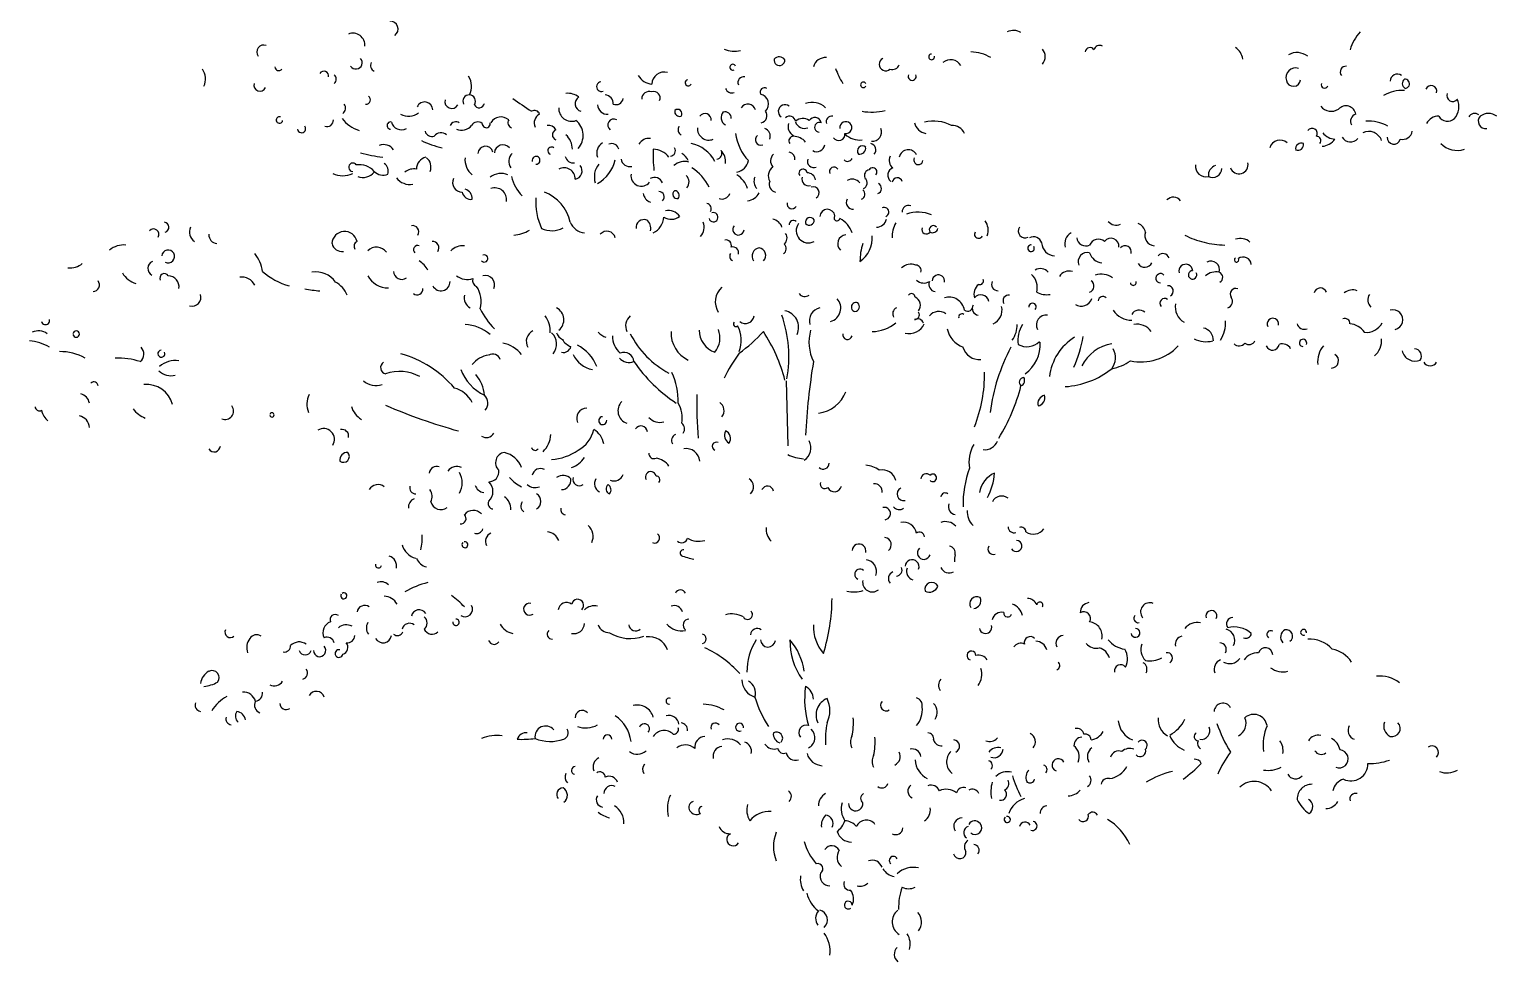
# Model space of a CAD drawing. Header units: millimetres. Extents: x 454 to 24074, y 929 to 15016.
# Drawn here: x 15525 to 17182, y 2221 to 3274 of the extents above; entities that cross this region are included whole.
import ezdxf

# ---------------------------------------------------------------- set-up
doc = ezdxf.new("R2010")
doc.units = ezdxf.units.MM
doc.layers.add('cadblocksdwg.com', color=255, linetype='Continuous')

# ---------------------------------------------------------------- blocks, each defined once
blk = doc.blocks.new('Trees side 021_cad-block.com')
at = {"color": 0}
blk.add_line((-224.7, 3793.5), (-221.6, 3649.5), dxfattribs=at)
for centre, radius, start, end in [((-1101.3, 4571.8), 17.7, 308.159, 90.4215), ((-1183.5, 4536.1), 26.7, 355.672, 111.3883), ((277.9, 4538), 31, 57.894, 116.0795), ((1126.1, 4494.1), 108.6, 138.7021, 162.8002), ((-1380.7, 4521.4), 15.3, 69.196, 218.298), ((-339.8, 4576.2), 53.4, 245.01, 285.048), ((96.8, 4510.4), 6.32, 91.9, 14.359), ((182.2, 4432.6), 88.8, 59.019, 89.0899), ((323.3, 4511.2), 24.9, 318.215, 41.785), ((447, 4520.8), 10.3, 31.547, 176.5264), ((468.1, 4523.4), 12.6, 58.157, 167.0819), ((751.6, 4502.4), 33.5, 5.573, 58.437), ((905.1, 4480.1), 39.8, 53.187, 118.3379), ((-1550.5, 4461.5), 40.8, 336.955, 32.572), ((-1347.3, 4489.3), 9.03, 187.057, 319.545), ((-1176.8, 4497.7), 14.1, 213.973, 42.338), ((-1131.2, 4491), 13.3, 149.553, 247.316), ((-343.1, 4487.6), 6.4, 19.979, 296.419), ((-239.8, 4503.2), 12, 168.432, 3.938), ((-240.4, 4494.9), 15.5, 36.214, 136.156), ((-137.9, 4481.3), 27.6, 86.2208, 165.4538), ((32, 4534.9), 155.8, 198.678, 212.25), ((-5, 4494.1), 14.4, 114.998, 312.382), ((10.2, 4498.6), 16.1, 250.077, 339.474), ((139.1, 4478.4), 25.9, 30.116, 131.7019), ((902.5, 4464.1), 21.8, 74.213, 195.788), ((1013.7, 4476.9), 12.9, 86.959, 216.441), ((-1389.2, 4447.9), 13.5, 162.988, 335.899), ((-1247.7, 4468.5), 10.4, 346.509, 148.2519), ((-1232.3, 4461.3), 12, 307.878, 52.122), ((-962.1, 4445.7), 41.1, 332.105, 32.3), ((-633.6, 4444.4), 10.6, 95.712, 290.278), ((-519.5, 4487.8), 37.6, 209.537, 265.913), ((-495, 4449.4), 27.3, 73.902, 178.1522), ((-441.5, 4453), 6.89, 103.564, 336.045), ((-319, 4453.6), 12.7, 78.745, 202.677), ((-54.3, 4448.7), 6.13, 31.096, 328.904), ((53.8, 4467), 8.78, 154.299, 25.701), ((897.2, 4461.3), 16, 191.184, 354.542), ((966.3, 4449), 7.8, 159.064, 333.008), ((1127.1, 4456.1), 16.1, 54.765, 178.3648), ((1150.5, 4451.6), 12.5, 128.862, 239.935), ((1143.6, 4451.1), 10.3, 273.348, 95.4486), ((1201.8, 4434.5), 12.5, 344.852, 158.2751), ((-1154.1, 4415.4), 9.51, 263.136, 56.899), ((-964.6, 4411.8), 15.4, 166.282, 331.218), ((-925.6, 4412.2), 14.3, 90.754, 206.033), ((-926.8, 4412.2), 14.4, 327.0109, 86.1187), ((-367.2, 5042.1), 776.1, 233.457, 237.153), ((-708.3, 4388.3), 41.5, 53.622, 95.3304), ((-674.1, 4407), 17.6, 122.814, 254.248), ((-626.9, 4407.4), 19.2, 355.6929, 84.7766), ((-601.4, 4420.6), 15.9, 246.615, 352.875), ((-527.7, 4417), 16.7, 71.162, 179.9125), ((-517.8, 4419.4), 14.1, 336.865, 108.1548), ((-344.8, 4446), 15.4, 199.884, 286.985), ((-272.7, 4432.4), 9.92, 57.756, 205.509), ((-286.7, 4406), 22.7, 315.416, 77.105), ((1137, 4358.6), 77.6, 85.8541, 121.2857), ((1249.5, 4424.7), 12.9, 157.167, 323.343), ((1223.5, 4400.5), 39.8, 318.744, 24.402), ((-1213.2, 4397), 13.7, 302.029, 40.477), ((-1060.2, 4413.1), 34.2, 239.054, 310.093), ((-1024.6, 4392.7), 18.1, 1.855, 157.5339), ((-904.2, 4409.7), 11.8, 206.908, 349.351), ((-781.7, 4380.6), 11.5, 16.045, 123.9921), ((-760.7, 4364.6), 21.6, 117.569, 205.563), ((-699.5, 4396.5), 28.6, 176.897, 289.363), ((-620.8, 4405.4), 21.7, 182.72, 275.452), ((-460.1, 4390.3), 11.6, 173.212, 283.52), ((-465, 4384.8), 9.56, 323.097, 133.6351), ((-404.7, 4371.2), 13.9, 353.243, 145.644), ((-350.9, 4376.1), 18.1, 136.345, 242.58), ((-360.3, 4375.3), 13.7, 355.723, 105.7004), ((-309.7, 4388.3), 17.7, 16.443, 146.4951), ((-283.5, 4380.5), 16.1, 282.243, 36.646), ((-227.8, 4389.9), 14.7, 50.183, 237.309), ((-167.9, 4365.3), 44.5, 47.317, 108.4933), ((-35.8, 4525.1), 136.7, 261.109, 282.471), ((980.7, 4419.7), 29.7, 218.573, 303.247), ((1013.3, 4379.9), 22.1, 10.189, 137.2917), ((1039.7, 4368.1), 16.3, 106.708, 209.691), ((1298.1, 4370.8), 14.6, 51.25, 152.9396), ((1328.6, 4356.3), 29.1, 51.309, 128.6914), ((-1345.9, 4370.7), 7.17, 71.018, 350.911), ((-1296.8, 4351.4), 8.86, 185.858, 37.749), ((-1240.8, 4370.4), 14.3, 250.912, 2.829), ((-1141.2, 4427.6), 85.1, 218.822, 250.555), ((-1099.9, 4358.5), 7.99, 78.633, 269.943), ((-1076.2, 4372), 22.8, 194.325, 299.277), ((-955.4, 4352.2), 14.6, 59.527, 154.6767), ((-943.1, 4377.2), 29, 247.236, 319.552), ((-907.1, 4350.5), 16, 52.329, 150.287), ((-888.5, 4362.6), 8.85, 176.072, 14.319), ((-855.9, 4351.4), 26.1, 49.048, 149.1334), ((-829.2, 4364.7), 11.5, 146.009, 253.957), ((-750.3, 4340.7), 18, 27.242, 99.6264), ((-716, 4336.5), 42, 316.954, 51.844), ((-606.5, 4359.8), 13.2, 59.257, 235.272), ((-450.7, 4349.6), 13.5, 147.677, 240.393), ((-396.1, 4351.3), 25, 174.393, 293.552), ((-278.8, 4334.6), 18.7, 340.5869, 69.447), ((-217.5, 4365.7), 13.5, 9.678, 131.0157), ((-196.9, 4356.9), 23.9, 164.814, 239.947), ((-188.2, 4350.9), 23.4, 52.945, 133.0822), ((-185.1, 4371.9), 19.8, 196.194, 293.403), ((-161.7, 4361.3), 14.9, 13.452, 146.5316), ((-151.3, 4354.9), 10.7, 67.277, 266.733), ((-124.3, 4366.9), 12.3, 78.374, 197.654), ((-93, 4354), 13.1, 261.591, 188.409), ((-34.8, 4344.2), 20.6, 265.653, 22.672), ((90, 4372.9), 32.4, 194.497, 259.199), ((100.3, 4282.1), 86.4, 61.966, 103.0426), ((143.5, 4330.8), 27.8, 21.641, 95.4997), ((938.4, 4341), 11.4, 326.861, 145.759), ((1063.2, 4280.6), 87.6, 60.594, 93.9582), ((1217.7, 4349.8), 29.3, 88.2557, 152.6769), ((1237.8, 4390.1), 22.2, 209.919, 314.55), ((1322, 4367.9), 16, 136.203, 279.592), ((-931.4, 4541.9), 238.9, 245.142, 256.807), ((-1007.7, 4351.2), 17.1, 198.628, 284.767), ((-988.6, 4325.2), 17.6, 46.269, 147.1497), ((-730.3, 4337.9), 11.8, 109.655, 250.345), ((-741.5, 4305.7), 43.6, 0.746, 47.709), ((-616.5, 4297.5), 27.4, 122.978, 198.443), ((-610.9, 4302.3), 16.3, 14.037, 112.8341), ((-528.6, 4304.8), 25.4, 82.6627, 150.4674), ((-449.7, 4245.5), 74.8, 26.8669, 78.839), ((-224.2, 4357.7), 114.1, 188.393, 222.299), ((-281.2, 4326.7), 11.8, 125.426, 291.176), ((-209.2, 4325), 9.75, 88.327, 218.542), ((-209.6, 4298.3), 36.4, 40.7009, 88.8968), ((-108.6, 4338.9), 13.8, 212.137, 8.976), ((-62.6, 4373.1), 46.6, 226.151, 276.979), ((-41.2, 4304.6), 14.6, 319.7339, 77.1339), ((867.7, 4302.6), 23.6, 49.284, 163.238), ((914.6, 4307.1), 12.7, 67.324, 191.256), ((907, 4316.4), 12.7, 247.353, 11.227), ((948.1, 4324.9), 9.81, 322.119, 91.0139), ((957.4, 4351.9), 39.5, 274.676, 323.435), ((991.8, 4366), 37.8, 218.329, 265.878), ((1023.4, 4343), 20.9, 208.049, 321.56), ((1063.9, 4316), 29.6, 18.062, 116.0728), ((1119.1, 4331.7), 14.5, 174.352, 346.723), ((1138.1, 4350.2), 22.4, 257.233, 348.578), ((1259.3, 4353.3), 49.8, 223.7, 289.046), ((-1099.7, 4511.3), 223.1, 252.616, 265.475), ((-1114.9, 4290.8), 25.5, 32.868, 113.7332), ((-1014.2, 4261.3), 28.7, 106.3962, 178.7941), ((-1035.2, 4267.3), 24.6, 335.516, 53.97), ((-890.5, 4283.6), 45, 175.41, 229.829), ((-890, 4295.8), 16.9, 13.892, 176.9878), ((-851.4, 4296.7), 19.1, 41.866, 175.0023), ((-815.5, 4279.2), 23.3, 131.199, 217.379), ((-778.2, 4281.6), 8.62, 267.356, 195.328), ((-744, 4302.8), 8.23, 52.769, 249.123), ((-696.1, 4293.8), 17.9, 190.985, 279.624), ((-162.2, 4294.4), 357.1, 178.095, 185.724), ((-520.6, 4259.5), 46.7, 38.811, 88.0585), ((-482.8, 4303.1), 12.8, 277.564, 29.306), ((-474.1, 4266), 35.8, 24.684, 59.291), ((-380, 4296.8), 12.9, 278, 28.87), ((-393, 4279.2), 34, 352.268, 44.6), ((-238.3, 4280), 21.2, 134.625, 219.016), ((-220.9, 4284.8), 15.3, 351.4879, 80.5659), ((-157.2, 4318.9), 18.2, 240.495, 349.908), ((-88.9, 4289.8), 10.6, 223.799, 336.815), ((-56.1, 4302.2), 11.3, 51.405, 218.597), ((-63, 4309.1), 14, 262.165, 7.837), ((23.6, 4281.7), 20.8, 155.122, 232.951), ((45.1, 4284.9), 20.2, 25.56, 168.6902), ((67.4, 4282.3), 10.2, 150.947, 352.186), ((-1205.9, 4301.7), 54.1, 245.81, 294.19), ((-1183.6, 4266.4), 9.24, 32.805, 269.088), ((-1170.2, 4225.1), 46.7, 43.418, 96.9832), ((-1160.8, 4274.9), 31.2, 247.501, 321.741), ((-1116.6, 4275.9), 27.2, 223.664, 292.56), ((-1127, 4257.1), 21.7, 343.148, 53.722), ((-1049.2, 4233.1), 29.5, 77.804, 130.267), ((-856.1, 4213.1), 39.4, 66.502, 127.1843), ((-716.2, 4240.3), 24.6, 358.613, 118.7318), ((-695.3, 4258.2), 18.8, 281.276, 38.273), ((-606.3, 4245.3), 43.1, 140.019, 198.21), ((-682.9, 4302), 82.3, 299.411, 346.296), ((-570.9, 4287.4), 19.7, 189.832, 282.789), ((-449.4, 4243.7), 35.3, 74.461, 132.3271), ((-490.7, 4176.1), 105.7, 25.948, 57.319), ((-339.5, 4286.5), 31.4, 280.285, 349.715), ((-240.4, 4247.3), 24.1, 126.59, 210.79), ((-187.7, 4253.2), 8.9, 4.962, 218.637), ((-179, 4234.4), 19.6, 11.039, 89.3507), ((-163.9, 4279.6), 14.1, 161.328, 293.651), ((-119.3, 4256.8), 9.92, 30.951, 206.266), ((-40.1, 4248.5), 11.9, 95.079, 207.699), ((-33.3, 4255.8), 9.1, 314.427, 149.8194), ((17.8, 4248.6), 17.8, 112.306, 229.75), ((703.5, 4268.5), 23.1, 172.863, 283.869), ((730.8, 4248.7), 21.9, 105.708, 186.91), ((718.5, 4264.4), 20.6, 242.702, 357.435), ((776.9, 4271.3), 19.8, 198.283, 14.236), ((-1057.3, 4265.9), 37.8, 217.461, 279.796), ((-942.3, 4231.9), 20.6, 152.666, 271.885), ((-869.6, 4194.4), 26.3, 351.935, 109.487), ((-754.2, 4261.6), 79.8, 191.208, 226.901), ((-545.3, 4247.5), 23.1, 171.815, 322.32), ((-516.4, 4224.1), 19.5, 23.429, 117.6907), ((-458.9, 4233.4), 19.1, 318.366, 48.366), ((-364.1, 4201.1), 56.8, 18.597, 57.984), ((-272.8, 4235.4), 23.4, 157.161, 224.078), ((-245.7, 4228), 16.9, 155.416, 260.728), ((-175, 4240.4), 15.4, 164.466, 285.535), ((-165.1, 4209.9), 13.2, 301.247, 108.786), ((-78.7, 4218.1), 21.8, 39.141, 121.9338), ((-59.1, 4231.2), 13.2, 293.819, 49.922), ((-26.5, 4219.5), 12.3, 290.99, 60.84), ((20.8, 4231.5), 11.4, 17.838, 170.3348), ((-922.7, 4214.4), 19.2, 189.234, 279.691), ((-941.2, 4196.6), 21.8, 356.924, 74.1499), ((-644.5, 4188.4), 134.5, 175.63, 205.449), ((-792.8, 4125.1), 92.3, 12.296, 68.907), ((-517.5, 4211.8), 24, 188.782, 250.829), ((-506.7, 4200.9), 11.9, 313.3109, 88.7635), ((-466.1, 4206.4), 9.7, 124.087, 284.8), ((-471.9, 4203.8), 10.6, 320.502, 88.3848), ((-367.2, 4214.4), 18.5, 250.016, 340.016), ((-312.5, 4222.7), 30.5, 274.281, 334.736), ((-212, 4185.7), 11.2, 170.412, 327.513), ((-76.8, 4188.4), 15.1, 152.035, 273.435), ((-62.4, 4206.6), 11.8, 289.15, 53.356), ((631.6, 4180.8), 19.4, 36.132, 137.8443), ((-538.4, 4159.7), 43.2, 296.489, 354.936), ((-479.1, 4181.4), 30.3, 237.49, 307.716), ((-486.2, 4139.1), 31.6, 35.518, 100.8791), ((-401.6, 4174.9), 11.1, 325.391, 83.4984), ((-385.9, 4155.7), 10.2, 197.172, 109.6977), ((-172, 4144.5), 10.4, 29.343, 195.896), ((-133.6, 4156.5), 16.7, 8.596, 176.8582), ((-112.5, 4154.3), 6.64, 134.308, 346.199), ((-8.4, 4167.1), 10.3, 290.733, 114.5074), ((45.9, 4167.7), 14.3, 70.867, 182.871), ((66.9, 4094.5), 72.5, 65.893, 110.8334), ((-1624.4, 4117.8), 11.9, 328.731, 137.5319), ((-1601.9, 4133.5), 11.4, 287.718, 80.4549), ((-1519.9, 4123.4), 25.3, 155.996, 237.401), ((-1201.7, 4096.3), 28, 11.831, 177.9671), ((-1051.5, 4123.4), 13.7, 328.934, 100.4565), ((-832.4, 4191.2), 75.1, 273.564, 301.735), ((-743.8, 4179.7), 53.9, 245.774, 298.045), ((-666.8, 4159.7), 38.8, 202.5, 263.761), ((-621.6, 4105.6), 19.1, 13.173, 140.0426), ((-539.2, 4132.6), 17.9, 70.767, 186.554), ((-546.1, 4132.1), 21.7, 343.147, 53.722), ((-436.8, 4134), 30.5, 316.7, 20.68), ((-330.6, 4128.8), 12.6, 139.843, 353.759), ((-259.6, 4124.6), 27, 19.833, 79.696), ((-208.7, 4138.8), 9.74, 51.319, 181.817), ((-175.6, 4126), 27.1, 144.858, 297.837), ((-173.9, 4149.1), 11, 222.695, 2.544), ((-133.7, 4101.9), 57.9, 19.336, 61.393), ((-24.9, 4156), 22.3, 269, 347.312), ((69.4, 4113.3), 60, 150.068, 183.147), ((85.3, 4128.5), 10, 158.691, 324.087), ((100.6, 4128.1), 9.02, 38.317, 217.436), ((98.8, 4133.7), 12.3, 243.573, 345.315), ((200.6, 4117.9), 8.9, 147.335, 339.535), ((184.9, 4126.7), 37.1, 341.242, 35.019), ((303.5, 4125), 15.1, 144.822, 296.38), ((505.3, 4161.8), 23.6, 220.929, 292.588), ((545, 4118.1), 25.1, 10.304, 69.306), ((590.8, 4114.9), 22.4, 159.814, 264.737), ((-1689.5, 4042.1), 52.2, 85.5566, 128.2978), ((-1482.8, 4116.4), 19.1, 175.483, 264.991), ((-1207.5, 4102.4), 22.7, 192.913, 278.07), ((-1168.7, 4091.2), 12.2, 117.183, 212.306), ((-1040.1, 4083.9), 9.34, 67.856, 230.215), ((-1007.4, 4087.8), 14.3, 326.574, 92.9155), ((-939.7, 4053.9), 38.7, 85.7956, 134.6529), ((-358.3, 4093.1), 12.3, 342.415, 101.5596), ((-342.9, 4077.2), 12.7, 343.444, 106.5574), ((-237.1, 4086), 12.4, 299.292, 51.912), ((-240.5, 4109.3), 17.5, 309.208, 35.604), ((-92, 4097.4), 19, 94.034, 229.096), ((-96.8, 4109.1), 62.2, 304.286, 5.159), ((58.3, 4058.8), 120, 161.301, 180.518), ((316.7, 4087), 7.32, 79.236, 33.383), ((322.4, 4093.6), 18.7, 16.468, 118.7723), ((370.1, 4100.3), 29.9, 182.614, 267.385), ((418.6, 4097.3), 27.3, 119.539, 196.859), ((437.7, 4112.2), 20, 186.309, 295.582), ((465.8, 4085.9), 21.2, 49.624, 157.1605), ((493.6, 4091.4), 17.7, 353.59, 142.8077), ((524.9, 4079), 13.7, 343.665, 140.1907), ((729.2, 4246.3), 148.8, 240.867, 258.485), ((744.2, 4255), 160.8, 253.867, 270.428), ((780, 4078.6), 30.2, 46.414, 110.9649), ((-1620, 4042.3), 16.9, 113.929, 240.044), ((-1592.2, 4068.9), 14.2, 244.109, 174.0039), ((-1458.6, 4026), 76, 7.224, 40.276), ((-1131.3, 4062.2), 27.2, 36.263, 134.9399), ((-1069.1, 4010.3), 58.8, 28.938, 56.482), ((-892.7, 4064.5), 8.05, 220.151, 111.7783), ((-339, 4069.3), 10.9, 147.306, 246.094), ((-282, 4069.5), 18.6, 98.913, 213.162), ((-286.9, 4071.3), 16.6, 313.823, 83.0477), ((441, 4057.5), 20, 74.573, 202.58), ((476.8, 4086.3), 31.9, 197.448, 263.607), ((608.8, 4061.4), 13.9, 17.836, 139.5476), ((714.9, 4039.8), 18.7, 342.183, 118.8708), ((771.4, 4061.3), 4.97, 117.035, 34.887), ((786.2, 4049.8), 17.8, 5.17, 126.9048), ((-1810.3, 4089.8), 46.4, 265.845, 307.554), ((-1645.2, 4062.6), 56.8, 212.017, 251.404), ((-1600.6, 4021.1), 9.92, 30.536, 206.686), ((-1592.4, 4001.7), 24.4, 350.4059, 89.2036), ((-1287.5, 4142.7), 143.6, 228.205, 255.008), ((-1265.4, 3981.5), 53.2, 34.782, 99.2404), ((-1105.1, 4051), 51.8, 208.709, 270.534), ((-1075.2, 4036.6), 18.4, 183.232, 303.637), ((-930, 4057.7), 39.8, 232.489, 287.779), ((-890.6, 4006.2), 20.5, 335.169, 104.4417), ((51, 4021.5), 30.3, 69.161, 133.4569), ((61.7, 4038), 11.8, 340.166, 89.8195), ((111.7, 4014.5), 13.6, 348.647, 177.9343), ((289.7, 4000), 40.8, 345.385, 45.898), ((337.6, 4020.2), 21.8, 39.141, 121.9337), ((401.2, 4011.7), 25, 73.524, 148.9771), ((471.8, 3987.9), 41.9, 53.154, 107.9212), ((568.5, 4062.4), 17.3, 212.757, 333.267), ((603.2, 4020.7), 10.4, 42.628, 268.485), ((659, 4036.3), 15.3, 3.51, 194.435), ((674, 4027.9), 9.27, 88.892, 29.179), ((725.7, 3999.8), 34.9, 78.291, 131.196), ((728.6, 4022.6), 12.2, 298.0539, 70.117), ((-1758.7, 4006), 14.7, 271.842, 38.125), ((-1429.4, 3991), 32.3, 26.817, 97.8921), ((-1243.7, 4202), 209.6, 257.276, 266.465), ((-1245.1, 3965.6), 51.8, 20.037, 63.229), ((-1041.6, 3996.9), 12.9, 233.484, 3.116), ((-988.6, 4012.9), 20.1, 206.625, 1.447), ((-905.2, 4015), 13.5, 159.444, 249.444), ((-957.8, 3969.5), 58.1, 343.832, 34.492), ((-338.5, 3968.4), 43.2, 131.551, 212.189), ((79.6, 4033.3), 23.3, 225.785, 301.535), ((106.4, 4007.1), 15.9, 156.615, 262.875), ((219.1, 3984.9), 28.7, 129.088, 195.86), ((203.6, 4014.5), 7.84, 250.922, 27.877), ((243.8, 4007.1), 14.2, 153.613, 269.602), ((441.9, 4003.1), 14.1, 288.311, 57.438), ((542.9, 4011.5), 6.54, 190.481, 17.593), ((619.6, 3992.2), 11.8, 298.189, 93.7022), ((770, 3985.7), 12.5, 71.895, 214.364), ((956.9, 3985.2), 14, 18.621, 168.1111), ((1028, 3966), 28.8, 69.328, 129.5966), ((-1539.2, 3978.4), 19.5, 254.025, 19.67), ((-910.3, 3978.1), 27.1, 168.806, 239.119), ((-183.6, 3996.1), 15.8, 216.912, 306.827), ((-135, 3954.5), 30.8, 285.751, 42.831), ((-70.6, 3956.8), 10.1, 65.499, 257.631), ((-73.9, 3957.9), 11, 275.908, 47.222), ((52.3, 3978.8), 7.87, 359.111, 144.0177), ((52.1, 3960.4), 19.9, 323.435, 66.052), ((135.7, 3944.7), 34.1, 9.242, 108.2312), ((176.5, 3959.8), 12, 233.455, 7.058), ((201.9, 3954.1), 15.3, 152.412, 260.719), ((205.6, 3966.2), 17.8, 9.52, 142.408), ((267.5, 3970.7), 12.8, 83.205, 209.415), ((320, 3957.3), 8.21, 317.602, 185.527), ((351.4, 4032.7), 48.4, 242.685, 279.37), ((427.9, 3983.5), 24.5, 237.443, 340.915), ((475.3, 3970.3), 10, 42.592, 177.3736), ((612.6, 3965.2), 10.7, 54.353, 221.672), ((675.4, 3957.5), 39.8, 170.096, 239.455), ((746.2, 3969.9), 16, 290.225, 32.906), ((1086, 3972.9), 24.1, 149.849, 222.832), ((-1863.5, 3927.2), 9.02, 195.254, 15.254), ((-750.1, 4028.4), 169.5, 206.296, 224.779), ((-800.2, 3904.6), 53.4, 354.528, 37.992), ((-746.1, 3928.8), 29.3, 308.286, 62.769), ((-549.5, 3914.6), 30.6, 131.469, 202.923), ((-315.3, 3940), 19.6, 231.165, 352.438), ((-509.1, 3846.6), 290, 350.399, 18.595), ((-234.4, 3912.1), 37, 334.716, 79.795), ((-145.3, 3926.9), 28.4, 100.147, 197.195), ((25.4, 3941.7), 14.7, 115.769, 210.025), ((59.3, 3939.9), 10.4, 266.162, 31.912), ((64.8, 3915), 15.8, 24.722, 113.2035), ((112.7, 3919.5), 27.5, 55.611, 139.251), ((163.9, 3934.4), 7.38, 58.271, 192.805), ((220, 3950.1), 32.6, 292.834, 14.036), ((350.6, 3917.1), 22.1, 83.995, 206.021), ((538.1, 3974.3), 46.3, 211.416, 271.982), ((555.8, 3931.6), 18.5, 48.209, 150.7155), ((851.7, 3919.4), 12.7, 348.496, 206.692), ((1010.6, 3920.1), 11.7, 359.702, 110.3122), ((1117, 3928.9), 22.1, 283.377, 105.6913), ((-1878.7, 3872.8), 31.6, 52.699, 116.4193), ((-1795.5, 3897.1), 7.14, 186.365, 173.6349), ((-941.9, 3821.7), 97, 50.2849, 86.1118), ((-774.5, 3881.2), 25.4, 114.456, 211.688), ((-765.2, 3875), 32.6, 319.027, 48.864), ((-707, 3909.7), 27.7, 201.508, 241.758), ((-606.1, 3936.6), 49.8, 225.569, 249.488), ((-391.2, 3987.7), 199.9, 206.707, 242.242), ((-413.1, 3899.4), 66.5, 177.22, 244.708), ((-364.1, 3907), 53.7, 181.297, 249.428), ((-421.7, 3888.8), 50.3, 320.464, 21.774), ((-336.2, 3919.4), 5.6, 136.146, 313.854), ((-392, 3883.4), 67.6, 338.23, 28.131), ((-492.2, 4094.2), 289.3, 304.298, 318.548), ((-567, 3709.7), 349.7, 14.124, 33.488), ((-74.4, 3879.5), 100.1, 164.745, 205.644), ((-89.4, 3895.6), 10.6, 167.328, 346.684), ((-35.8, 3986.8), 84.1, 270.695, 309.271), ((47.5, 3934.3), 36.1, 254.682, 336.738), ((186.4, 3920.2), 56.1, 191.549, 248.924), ((224.1, 3919.2), 62.3, 325.312, 359.389), ((357.1, 3882.5), 69.6, 148.902, 186.909), ((550.8, 3880.2), 38.8, 35.348, 99.4119), ((692.4, 3883.4), 27.7, 357.274, 78.477), ((678.6, 3921.4), 68.6, 326.708, 4.223), ((921.1, 3924), 16.3, 194.036, 292.833), ((1018.1, 3877.1), 43.2, 33.748, 84.3241), ((1058.4, 3941), 40.1, 263.71, 331.238), ((-1906.8, 3782.2), 100.2, 58.7469, 85.6149), ((-1667.1, 3852.7), 21.3, 308.932, 45.342), ((-867.4, 3805.4), 73.7, 39.265, 77.52), ((-718.1, 3874), 17.6, 258.335, 344.881), ((-689.2, 3903), 35.6, 209.901, 250.489), ((-725.9, 3794.5), 87.3, 20.539, 63.435), ((-562.6, 3891.6), 46.7, 178.059, 231.189), ((202.1, 3878.2), 37.4, 196.036, 275.532), ((633.3, 3673.5), 410, 151.7029, 172.9451), ((307.5, 3909.8), 40.6, 241.407, 313.782), ((257.9, 3874), 79.3, 305.381, 3.591), ((474.3, 3789.9), 117.4, 121.4543, 173.6032), ((127.3, 3946.6), 309.7, 336.588, 349.769), ((510.8, 3785.2), 91.8, 99.698, 153.1637), ((461.2, 3845.1), 42.2, 324.166, 27.663), ((559.2, 3951.1), 115.6, 258.673, 316.133), ((704, 3936.9), 56.7, 241.977, 284.859), ((777.2, 3886.4), 15.5, 223.513, 324.115), ((798.9, 3888.5), 14.5, 230.612, 333.578), ((851, 3876.3), 14.8, 201.07, 351.612), ((872.8, 3854.7), 20.8, 28.842, 110.0448), ((918.5, 3877.5), 8.07, 335.855, 266.074), ((1004, 3836.1), 53.3, 139.059, 186.735), ((1047.2, 3883.2), 45, 310.171, 4.59), ((1164.3, 3848.6), 16.1, 324.765, 88.3648), ((-1830.9, 3744.2), 114.1, 61.054, 90.8743), ((-1703.8, 3684), 160.1, 71.809, 91.9303), ((-1607.1, 3853.8), 7.72, 95.738, 22.332), ((-1577, 3788.5), 50, 80.0621, 132.9468), ((-1108.4, 3822.9), 13.8, 121.932, 259.307), ((-1141.2, 3623.7), 238.6, 40.201, 74.561), ((-874.3, 3792.4), 58.7, 98.6069, 140.3456), ((-874.2, 3835.5), 17.4, 18.339, 120.5484), ((-642.6, 3877), 59.2, 204.934, 259.316), ((-572.3, 3861.7), 27.5, 219.603, 292.324), ((-584.1, 3834.2), 22.4, 5.097, 110.3511), ((-273.4, 4036.2), 351, 214.74, 236.24), ((66.7, 3580), 482.1, 145.1949, 152.8779), ((1192.4, 3608.8), 1375.9, 170.4888, 177.3194), ((472, 3933), 115, 281.734, 304.13), ((980.8, 3838.1), 16.2, 271.437, 59.076), ((1166.4, 3866.4), 29.2, 192.762, 292.289), ((1199.6, 3843.4), 16.7, 211.635, 328.365), ((-1585.7, 3844.4), 39.4, 226.862, 283.897), ((-1080.3, 3718.3), 96, 61.851, 108.6216), ((-845.9, 3857), 106, 201.14, 243.881), ((-969.5, 3756.9), 77.1, 3.677, 41.282), ((-615.6, 3748.1), 151.9, 358.594, 25.048), ((-89.7, 3806.2), 303.4, 337.936, 1.189), ((301.8, 3790.4), 11, 95.908, 227.222), ((289.3, 3794.6), 13.3, 292.684, 30.446), ((380.7, 3965), 184.5, 273.663, 308.412), ((-1756.5, 3782), 9.35, 2.479, 133.9177), ((-1640.7, 3725.6), 60.2, 15.072, 94.9444), ((-1132.4, 3826.5), 43.1, 230.018, 288.209), ((-976.2, 3715.7), 64.3, 28.142, 74.5389), ((-162.2, 3795.1), 73.4, 276.839, 339.741), ((-105.6, 3884.1), 412.7, 328.245, 345.737), ((-1876.9, 3736.9), 9.57, 182.619, 299.268), ((-1792.5, 3739.2), 26.8, 11.2789, 74.138), ((-1466.4, 3727), 18.8, 248.202, 36.049), ((-1234, 3741.7), 51.1, 154.927, 200.491), ((-1137.1, 3752.4), 52.2, 197.671, 238.078), ((-622.2, 4867.3), 1229, 246.566, 254.554), ((-907.7, 3744.4), 23, 316.486, 48.966), ((-665.5, 3710.4), 23, 91.767, 202.186), ((-568.3, 3727.3), 28.8, 135.253, 251.016), ((-517.5, 3711.9), 62.8, 349.135, 31.115), ((327.6, 3739.7), 750.5, 178.188, 185.567), ((-384.1, 3728), 21.8, 321.237, 55.825), ((350.8, 3743.1), 19.1, 102.732, 195.341), ((328.4, 3756.6), 19, 282.247, 15.826), ((-1832.5, 3736.2), 40.4, 190.919, 231.009), ((-1793.9, 3688.7), 27.8, 3.95, 78.42), ((-1620, 3768.8), 61.9, 216.719, 248.468), ((-1362.6, 3718.3), 4.81, 189.462, 170.5377), ((-630.8, 3705.5), 8.86, 94.4, 5.991), ((-504.8, 3733), 31.2, 220.479, 287.629), ((-1248.2, 3664.2), 24, 326.85, 123.1502), ((-1207.6, 3671.5), 14.7, 348.031, 101.9701), ((-888.2, 3686.4), 18.3, 234.089, 332.392), ((-807.3, 3680.1), 62.1, 315.722, 355.03), ((-719, 3701.7), 70.4, 298.652, 346.979), ((-674.9, 3645.1), 47.5, 11.018, 58.967), ((-546.4, 3679.1), 14.8, 7.797, 145.7219), ((-463.9, 3661.6), 14.5, 114.962, 210.833), ((-465.2, 3687.4), 15.7, 322.807, 53.451), ((-341, 3673.4), 20.5, 153.179, 239.599), ((-365.3, 3666.3), 17.5, 322.931, 69.848), ((-1490.2, 3650.2), 13.7, 211.26, 356.813), ((-780.3, 3647.7), 7.94, 190.671, 324.274), ((-753.9, 3741.8), 122.8, 274.72, 303.997), ((-445.7, 3614), 29.6, 4.317, 100.2946), ((-379, 3648.6), 9.56, 65.948, 245.163), ((-202.7, 3645.2), 32.5, 302.721, 28.209), ((254.8, 3613.8), 75.6, 149.139, 190.251), ((214, 3671.6), 30.3, 263.384, 338.544), ((-1195.8, 3618.6), 16.6, 86.737, 188.242), ((-1204.2, 3626.3), 12.9, 231.433, 43.545), ((-997.7, 3587.7), 16.8, 71.08, 174.3892), ((-953.4, 3579.6), 24.6, 65.503, 143.9841), ((-844.7, 3612.3), 23.2, 98.82, 225.69), ((-860.6, 3582.7), 53.9, 20.9169, 76.711), ((-715.5, 3651.9), 52.4, 287.74, 328.011), ((-517.5, 3632.7), 11.2, 175.165, 294.849), ((-518.9, 3580.5), 42.5, 35.458, 81.6828), ((-176.2, 3728.2), 107.7, 245.104, 264.385), ((-142.8, 3611.4), 13.1, 226.033, 0.365), ((-51.5, 3553.7), 53.1, 52.196, 87.354), ((-986.5, 3567.9), 44.9, 329.248, 30.752), ((-882.6, 3592.3), 22, 268.82, 8.807), ((-763.1, 3648.8), 101.3, 222.967, 242.223), ((-768.6, 3581.3), 18.3, 60.67, 169.7319), ((-718.6, 3561.2), 23.3, 41.347, 127.2326), ((-722.5, 3574.5), 21.6, 272.35, 5.822), ((-682.1, 3576.3), 14.7, 166.264, 302.662), ((-629.9, 3565.7), 19.2, 145.303, 245.745), ((-606.1, 3594.1), 22, 248.962, 338.962), ((-524.5, 3580.8), 11.9, 10.596, 208.712), ((-512.6, 3574.5), 8.46, 316.915, 91.0136), ((-318.4, 3558.8), 21.2, 313.465, 57.417), ((-11.9, 3566.3), 30.2, 13.75, 103.5919), ((84.9, 3575.8), 12.2, 46.016, 176.0575), ((99.6, 3579), 8.33, 221.693, 138.3071), ((408.7, 3518.4), 242.5, 160.247, 180.829), ((259.2, 3536.9), 57.4, 113.9996, 170.2508), ((105.1, 3598.5), 131.1, 331.257, 355.964), ((-1128, 3541.7), 22.4, 51.614, 149.9548), ((-1043.8, 3557.2), 13.8, 164.753, 267.303), ((-1033, 3538.2), 24.9, 330.659, 36.075), ((-890.6, 3570.1), 23.8, 198.93, 261.458), ((-902.3, 3548.9), 28.8, 312.026, 47.974), ((-780.5, 3582.4), 25.1, 227.087, 292.897), ((-786.7, 3526.8), 19.2, 300.136, 59.864), ((-611.9, 3554.5), 11.7, 126.162, 251.329), ((-626.1, 3552.3), 13.7, 319.522, 57.97), ((-266.3, 3547.5), 13.3, 9.684, 156.0668), ((-139.5, 3565), 9.92, 158.216, 311.798), ((-118.4, 3563.9), 15.8, 203.411, 348.606), ((-29.3, 3548.9), 16.8, 352.124, 97.8761), ((34.7, 3543.1), 14.4, 115.683, 283.197), ((126.8, 3535.8), 9.76, 50.999, 172.6036), ((251.7, 3515.9), 22.9, 51.681, 153.9272), ((-1042.1, 3514.8), 18.4, 107.455, 189.33), ((-988.8, 3531.9), 23.2, 194.678, 306.964), ((-917.2, 3481.9), 25.1, 43.202, 141.5714), ((-872.5, 3522), 11.9, 152.301, 264.921), ((-866.2, 3510.3), 32.2, 356.956, 56.174), ((-796, 3516.5), 15.8, 143.091, 233.17), ((-712.3, 3508.8), 11.4, 164.741, 262.637), ((-7.9, 3500), 13.7, 276.601, 103.4154), ((25.3, 3524.4), 15.8, 216.831, 306.91), ((152.8, 3516.1), 19, 164.174, 257.753), ((215, 3503), 39.5, 174.094, 227.615), ((-944.9, 3488.8), 11.9, 263.193, 47.255), ((-682.1, 3450), 30.4, 332.166, 51.371), ((34.6, 3451.7), 29.1, 9.333, 102.0945), ((127.9, 3451.8), 30.3, 42.287, 110.9289), ((-1123.6, 3445.3), 93.7, 344.298, 4.821), ((-910, 3470.6), 15, 251.565, 341.565), ((-870.8, 3438.6), 19.3, 113.034, 208.086), ((-756.2, 3429.2), 30.4, 21.8009, 84.4588), ((-516.1, 3445.9), 11.1, 245.649, 53.837), ((-456.1, 3448.9), 13.5, 227.266, 344.625), ((-418.6, 3487.4), 48.7, 239.752, 285.998), ((-235.1, 3464.5), 34.3, 172.373, 228.076), ((-8.4, 3431), 16, 308.3579, 82.6903), ((70, 3448.1), 10.7, 2.11, 129.0004), ((279.5, 3471), 13.6, 181.848, 286.098), ((295.1, 3459.4), 10.3, 0.507, 112.113), ((321.9, 3483.8), 29.3, 235.943, 322.238), ((-1032.9, 3442.6), 43.2, 195.512, 254.487), ((-935.7, 3431), 6.54, 132.277, 100.8597), ((-451.9, 3412.5), 7.52, 83.089, 223.781), ((-63.9, 3417.3), 15.3, 346.034, 176.0199), ((79.6, 3412.8), 14.3, 134.105, 343.968), ((133.4, 3412.3), 15.8, 347.358, 80.0223), ((203.4, 3395.4), 56.2, 166.16, 182.42), ((233.2, 3421.6), 11.9, 148.037, 290.543), ((284.1, 3428.3), 12.3, 213.1779, 86.3084), ((-1126.9, 3386.2), 6.55, 161.199, 350.726), ((-1109.8, 3383.7), 23, 347.825, 73.106), ((-1012.6, 3413.9), 33, 203.134, 255.663), ((-404.9, 3541), 143.7, 248.57, 260.382), ((-61.7, 3365.6), 11.6, 46.848, 245.772), ((-50.7, 3372.4), 25.6, 338.4689, 82.69), ((17.8, 3374.9), 13.5, 275.283, 24.207), ((53.5, 3382.4), 15.5, 340.429, 175.7931), ((60.2, 3371.7), 18.9, 157.953, 255.177), ((135.8, 3389.1), 20.6, 204.857, 298.273), ((-1120.9, 3325.8), 23.2, 45.69, 113.0702), ((-979.4, 3180.5), 171, 102.9131, 121.3056), ((-34.3, 3347.9), 21.5, 169.149, 309.692), ((17.4, 3355.9), 16.3, 112.834, 219.094), ((97.1, 3332.3), 15.4, 27.063, 195.438), ((-1203.6, 3317.9), 6.76, 144.528, 125.4718), ((-1116.1, 3281.8), 35.3, 30.39, 86.7524), ((-1065.5, 3177.4), 173.2, 42.05, 54.684), ((-458.9, 3319.7), 11.7, 18.822, 161.1784), ((-541.6, 3315.1), 418.1, 342.661, 359.623), ((-75.5, 3396.7), 70.1, 257.422, 287.559), ((91.5, 3346.7), 20.6, 243.505, 338.997), ((196.7, 3300.2), 15.6, 61.535, 212.708), ((189.1, 3306.8), 16.6, 272.727, 25.346), ((308, 3289.5), 22.9, 22.114, 88.4937), ((-1157.4, 3279.6), 17.1, 53.939, 170.8215), ((-1036.9, 3269.7), 17.4, 32.911, 169.7089), ((-935.5, 3288.2), 16.7, 236.203, 29.846), ((-792.6, 3288.4), 13.2, 77.484, 305.137), ((-710.4, 3283.6), 19.5, 55.945, 169.7222), ((-686.3, 3297), 13.4, 311.952, 168.5577), ((-649.6, 3265.2), 30.6, 76.608, 134.4396), ((-472.4, 3277.5), 18.8, 14.621, 112.249), ((-310.4, 3276.7), 10.8, 210.702, 41.353), ((250.9, 3261.3), 20.2, 74.316, 169.6955), ((265.2, 3280.1), 8.9, 175.81, 343.579), ((264.3, 3267.6), 33.9, 11.4409, 70.9309), ((336.1, 3297.3), 6.96, 325.709, 173.1816), ((447.3, 3281.4), 21.6, 96.888, 181.909), ((433.3, 3267.7), 15, 329.656, 120.3426), ((579.5, 3282.3), 20.5, 68.061, 218.199), ((715.7, 3273.4), 12, 333.355, 198.474), ((-1225.2, 3236.7), 24.7, 108.128, 207.374), ((-1222.5, 3265.2), 11.6, 52.479, 206.101), ((-1198.1, 3227), 26.8, 61.679, 130.3396), ((-1131.1, 3247.1), 22.6, 149.433, 217.721), ((-1058.1, 3240.4), 16.9, 52.112, 166.7677), ((-1036.7, 3257.8), 17.5, 309.708, 50.292), ((-955.3, 3259.5), 6.98, 174.888, 95.1122), ((-823, 3273.6), 39.3, 207.598, 260.728), ((-694.8, 3258.1), 23.8, 258.595, 357.156), ((-616.4, 3262.4), 26, 199.219, 271.764), ((-558, 3255.1), 15, 185.004, 313.884), ((-455.8, 3284.7), 44.3, 221.444, 280.37), ((-439.4, 3253.1), 13.4, 92.537, 230.594), ((-345.1, 3226.5), 51.5, 60.39, 105.9245), ((-289.2, 3231.3), 14.6, 51.593, 178.439), ((-74.9, 3249.7), 89.8, 177.352, 221.229), ((216.2, 3248.4), 13.8, 190.267, 16.214), ((443.6, 3229.7), 30.5, 345.6759, 84.9465), ((553.8, 3268.3), 9.87, 141.681, 280.247), ((685.1, 3222.2), 36.9, 79.852, 140.1145), ((762.7, 3255.9), 13.8, 89.393, 217.477), ((765.2, 3188.9), 60.1, 49.808, 102.938), ((-1454.4, 3237.7), 12.2, 155.659, 310.602), ((-1383.5, 3203.3), 34.8, 144.083, 198.855), ((-1396.7, 3213.9), 17.9, 54.578, 146.6615), ((-1302.1, 3188.5), 27.4, 55.495, 134.8931), ((-1240.7, 3210.3), 16.3, 14.036, 112.8332), ((-1210.1, 3204.1), 15.8, 285.369, 39.922), ((-1195.5, 3230.5), 16.4, 261.021, 358.59), ((-1116.8, 3232.7), 18.7, 208.889, 351.721), ((-1084.9, 3242.7), 12.8, 227.677, 338.312), ((-1008.2, 3252), 19, 203.95, 312.273), ((-871.2, 3223.1), 12.6, 199.044, 324.695), ((-742.7, 3233.1), 10.9, 132.59, 272.651), ((-569.4, 3312), 88.6, 238.535, 289.572), ((-528.8, 3183.4), 44, 20.007, 98.0653), ((-412.3, 3222.9), 10.6, 282.995, 77.005), ((-185, 3151.3), 126.8, 146.889, 180.884), ((-265, 3221.3), 16.7, 182.638, 351.909), ((-66, 3219.5), 150.8, 179.596, 214.756), ((-316.7, 3133.2), 132.7, 7.694, 41.194), ((315, 3214.6), 13.2, 44.009, 195.48), ((327.3, 3192.6), 24.8, 13.465, 89.2152), ((389.1, 3212.6), 17.5, 94.563, 206.721), ((532.7, 3258.2), 58.9, 219.73, 261.318), ((547.8, 3236.1), 9.79, 187.579, 91.2198), ((654.1, 3210.5), 18.4, 101.546, 192.982), ((733.7, 3199.2), 15, 331.75, 87.7392), ((742.3, 3219.9), 25.1, 331.374, 75.624), ((792.1, 3235.9), 11.9, 242.3, 354.92), ((846.9, 3232.3), 8.56, 57.752, 234.866), ((887.2, 3226.6), 18.4, 118.65, 222.425), ((881.3, 3228.9), 14.1, 305.163, 102.0957), ((919.5, 3237.2), 6.38, 352.871, 299.741), ((932.2, 3153.5), 68.7, 42.574, 92.6664), ((-1335.2, 3207.2), 13.7, 261.131, 2.843), ((-1289, 3201.3), 14.2, 198.435, 341.565), ((-1257.1, 3196.9), 13.7, 180.334, 43.27), ((-1214.4, 3190.2), 8.53, 75.68, 351.702), ((-511.7, 2976.9), 250.1, 42.604, 64.787), ((184.8, 3185.7), 9.87, 0.181, 253.557), ((201, 3164.1), 22.5, 32.575, 106.3143), ((293.9, 3194.9), 18.2, 62.537, 147.3257), ((460.5, 3230.5), 28.4, 218.784, 286.164), ((454.9, 3167.4), 38.2, 20.819, 69.181), ((492.2, 3178.9), 38.1, 330.947, 33.635), ((595.2, 3199.3), 35.4, 160.505, 224.024), ((579.2, 3227.9), 54.1, 259.883, 299.849), ((618, 3180.4), 11.9, 297.784, 101.5236), ((819.3, 3153.5), 38.6, 89.3033, 143.8262), ((835.2, 3186.9), 16.2, 1.478, 161.4619), ((970.9, 3135.9), 65.2, 33.111, 79.508), ((-1484.8, 3118.8), 36.4, 117.8825, 171.683), ((-1494.9, 3137), 15.5, 320.723, 116.5967), ((-1298, 3147.3), 14.2, 284.18, 36.511), ((165.9, 3144.4), 41.9, 323.154, 17.921), ((370.1, 3163.7), 10.2, 289.456, 49.933), ((514.8, 3152.2), 13.4, 37.755, 192.277), ((556.6, 3155.5), 16.7, 332.277, 59.613), ((743.8, 3155.7), 22, 111.038, 201.038), ((756, 3195.8), 27.9, 240.456, 324.073), ((874.4, 3196.8), 47, 233.86, 282.603), ((-1519, 3189.4), 72, 274.873, 300.178), ((-1357.9, 3142), 23.1, 245.83, 325.218), ((-283.2, 3132), 39.6, 180.068, 253.671), ((-320.9, 3103.4), 28.2, 340.388, 64.11), ((21.8, 3088.8), 205.9, 171.922, 196.398), ((-199.9, 3087.2), 35.3, 3.249, 59.611), ((134.8, 3119.7), 22.5, 142.066, 210.782), ((1089.4, 3073.1), 67.4, 51.303, 97.2802), ((-1414.2, 3011.7), 96.6, 119.8677, 147.3381), ((-1425.7, 3077.5), 27.6, 14.662, 93.6636), ((-1382.8, 3076.1), 18.2, 152.66, 248.451), ((-1401.8, 3103), 18.7, 278.473, 6.39), ((-1264.4, 3088.4), 18.2, 17.864, 151.2556), ((-484, 3084.7), 6.72, 64.439, 281.308), ((-47.2, 3169.1), 258.3, 196.907, 212.82), ((-118.8, 3053.9), 40.1, 113.093, 205.058), ((-188.6, 3063.9), 60.4, 333.561, 26.439), ((-4, 3075.6), 12.4, 134.569, 305.042), ((57.8, 3074.8), 18.4, 350.67, 72.545), ((-1518, 3076.7), 14.7, 161.86, 258.653), ((-1426.1, 3052.1), 17.4, 144.114, 231.075), ((-1443.4, 3040), 22.5, 8.3439, 81.656), ((-1331, 3080.5), 14.3, 183.181, 303.691), ((-676.1, 3048.8), 15.5, 42.215, 182.546), ((-650, 2984.9), 82.6, 7.592, 55.268), ((-553.9, 3040.2), 36.1, 15.252, 105.2581), ((-484.8, 3030.6), 22.9, 8.048, 104.5722), ((-411.4, 2977.3), 100.9, 60.934, 88.2217), ((23.1, 3065.6), 53.2, 319.052, 6.743), ((82.5, 3060.5), 26.9, 324.72, 45.669), ((741, 3061), 19.4, 28.489, 176.0398), ((809.5, 3026.1), 29.6, 8.914, 132.0123), ((-1450.6, 3045.9), 13.8, 164.291, 260.651), ((-757.2, 3006.5), 23.4, 38.976, 190.575), ((-723, 3015.2), 15.8, 292.372, 28.32), ((-668.2, 3080.2), 54.5, 250.01, 298.161), ((-538.6, 3023.8), 11.2, 318.691, 160.7958), ((-494.9, 2990.7), 29.1, 46.165, 146.0646), ((-474.4, 3022.8), 11.2, 268.154, 16.099), ((-459.3, 3020.9), 16.2, 355.339, 83.2403), ((-381.7, 3026.5), 9.98, 35.131, 202.091), ((-328.2, 3027.3), 8.64, 350.387, 295.877), ((-181.3, 3015.9), 15.8, 69.163, 221.821), ((-186.6, 3004.3), 25.2, 295.62, 46.888), ((48.3, 3000.6), 186.4, 168.729, 183.888), ((-211.8, 3038), 135.7, 346.855, 4.348), ((418, 3008.8), 15.9, 10.278, 102.3419), ((560.6, 3046.4), 51.2, 185.242, 247.816), ((638.2, 3043.7), 40.2, 173.785, 241.165), ((587.8, 3077.4), 76.3, 297.936, 334.728), ((693.3, 3019.4), 19.1, 260.132, 25.057), ((1000.5, 3126), 287.1, 198.398, 212.417), ((762.2, 3035.6), 30.2, 296.085, 24.318), ((937.4, 2987.9), 107.5, 156.569, 187.617), ((1038.9, 3020.2), 20.9, 150.031, 250.42), ((1122.5, 3029.9), 25.7, 160.319, 243.285), ((1115.3, 3024.5), 18.1, 256.117, 43.747), ((-864, 2918.9), 90.3, 82.986, 112.7207), ((-800.6, 2995.2), 19.9, 81.2613, 164.2082), ((-809.5, 3239.5), 239.1, 267.541, 277.039), ((-746.4, 3089.3), 93.5, 248.775, 288.361), ((-620.4, 3000.6), 9.5, 0, 180), ((-448, 2957), 31, 47.986, 127.4315), ((-403.2, 2982.7), 24.2, 94.545, 186.51), ((-353.3, 2966.5), 34.7, 38.067, 110.6491), ((-323.3, 2973.8), 21.6, 347.102, 71.613), ((-250.8, 3006.1), 27.1, 217.875, 285.255), ((-233.1, 3012.1), 20.3, 172.242, 253.227), ((-246.4, 3002.9), 13.7, 320.711, 119.7625), ((-55.7, 2994.4), 27.1, 152.125, 207.875), ((-163.8, 2995), 135.7, 346.855, 4.348), ((87.7, 3001.1), 13.7, 351.17, 86.1489), ((117.8, 3003.2), 17.1, 194.334, 278.286), ((144.5, 2984.9), 14.1, 294.629, 85.3874), ((225.6, 3016.1), 20.7, 244.906, 323.167), ((306.2, 2995), 20.2, 318.356, 64.264), ((430.4, 2986.5), 18.9, 94.61, 180.368), ((392.2, 2961.9), 31.2, 337.502, 51.741), ((436.4, 2998.9), 13.1, 0.548, 102.1334), ((444.2, 3035), 36.4, 278.317, 332.118), ((562.6, 2987.1), 11.2, 309.521, 140.4786), ((677.5, 3030.7), 58.3, 202.433, 247.567), ((686.6, 3006.7), 9.29, 118.962, 271.548), ((697.9, 2991.1), 12.8, 150.254, 240.254), ((838.2, 2976), 36.1, 348.703, 36.355), ((951.1, 2985.7), 23.7, 74.505, 150.2554), ((963.4, 2969), 37.7, 12.018, 61.721), ((-630.5, 2939.6), 21.7, 114.097, 203.402), ((-554, 2994.2), 26.9, 229.872, 315.108), ((-364.8, 2963), 21.9, 96.051, 193.514), ((-230.3, 2983.2), 13.8, 193.241, 293.63), ((-203.7, 2975.5), 21.6, 193.314, 285.754), ((-143.1, 2979.1), 37.1, 195.82, 266.197), ((-7.7, 2951.5), 27.1, 152.125, 207.875), ((5.9, 2962.7), 21.5, 297.349, 25.78), ((54.2, 2960.5), 18.7, 6.588, 106.0329), ((110.7, 2958.4), 50.7, 184.178, 242.18), ((162.7, 2950.6), 32.9, 135.325, 232.058), ((243.7, 2956.7), 25.7, 75.75, 143.1303), ((234.9, 2979.6), 19.9, 249.249, 356.562), ((377.1, 2943.7), 13.8, 26.9, 248.079), ((465.4, 2962.3), 24.1, 126.59, 210.79), ((511.2, 2954.7), 20, 71.565, 161.5651), ((534.9, 2953.6), 26.6, 69.086, 130.93), ((557.9, 2974.7), 12.5, 225.644, 17.571), ((678.9, 2941), 15.4, 22.226, 95.8457), ((940.1, 2833.6), 228.7, 142.7335, 156.9835), ((958.7, 2983.1), 16, 209.43, 307.95), ((998.6, 2957.1), 19.8, 246.6559, 85.2708), ((1065.5, 3071.8), 125.1, 268.368, 290.556), ((1203.4, 2971.3), 14.6, 315.534, 125.6679), ((-695.3, 2916.7), 18.6, 154.708, 222.783), ((-691, 2931.6), 8.85, 93.721, 255.891), ((-637.1, 2916.5), 12, 0.843, 126.0274), ((-527.4, 2934), 15.5, 133.838, 217.366), ((220.2, 2942.3), 11.2, 313.567, 74.506), ((265.1, 2891.1), 37.7, 76.644, 133.8653), ((328.4, 2916.3), 23.2, 135.69, 203.07), ((340.9, 2933.1), 11.3, 322.125, 68.385), ((482.5, 2965.3), 52.4, 278.92, 331.702), ((675.2, 2733.5), 201.1, 103.0286, 121.1075), ((329.5, 3320.1), 521.2, 308.449, 314.246), ((841.1, 2995.2), 63.5, 260.71, 297.471), ((901.6, 2932.4), 19.3, 208.985, 319.595), ((1024, 2946.4), 37.9, 245.253, 0.558), ((1236.8, 2970.5), 44.4, 248.009, 301.139), ((-718.1, 2878.3), 14.6, 91.536, 218.429), ((-727.8, 2876.6), 18.8, 305.333, 60.391), ((-610.8, 2880.6), 17.4, 63.159, 180.853), ((-616.5, 2899.3), 19.4, 19.03, 116.2091), ((-13.2, 2906.7), 13.9, 229.807, 342.084), ((61.3, 2886.1), 17, 128.928, 243.752), ((95.8, 2879.5), 19.5, 21.37, 111.3704), ((129.1, 2854), 36, 50.793, 114.9577), ((167, 2878.6), 15.4, 68.901, 167.6989), ((186.4, 2874.5), 15.7, 21.614, 119.077), ((298.1, 2884.5), 70.3, 162.494, 192.525), ((252.1, 2902.8), 15.7, 291.892, 28.801), ((529.3, 2998.1), 265.7, 197.116, 207.842), ((314.5, 2914.1), 10.1, 222.434, 348.074), ((433.2, 2910.1), 16.3, 300.739, 36.641), ((487.2, 2898.1), 15.9, 77.658, 169.7221), ((810.3, 2862.3), 45.1, 32.578, 134.4551), ((937.8, 2868.4), 32.5, 88.683, 181.318), ((1016.3, 2880.6), 32.4, 104.4966, 169.1984), ((-628.1, 2866.8), 16.9, 148.693, 258.564), ((-413.4, 2846.4), 74.4, 155.584, 192.995), ((-426.6, 2849.6), 13.9, 106.255, 211.669), ((-266.1, 2843.8), 45.9, 163.878, 210.985), ((-229, 2874.1), 15.5, 313.514, 54.116), ((-124.3, 2854.3), 29.2, 117.226, 181.842), ((-57.2, 2846.5), 46, 163.289, 214.891), ((-71.2, 2858.1), 15.9, 179.878, 5.846), ((-47.9, 2869.5), 12.3, 118.713, 232.49), ((249.9, 2878.4), 12.7, 256.088, 50.782), ((314.9, 2821.2), 49.7, 104.7039, 162.6319), ((398.3, 2911.6), 36.1, 270.86, 319.542), ((979.1, 2903.2), 82, 205.688, 235.041), ((921.3, 2851.3), 18.8, 305.333, 60.391), ((966.8, 2880.9), 33.9, 273.028, 327.904), ((1034.5, 2868.2), 12.7, 73.072, 196.927), ((-596.6, 2896.2), 72.2, 232.132, 254.738), ((-628.3, 2815.9), 44.4, 357.295, 57.653), ((-423, 2852.2), 18.2, 212.695, 297.442), ((-409.1, 2843.1), 9.02, 105.254, 232.124), ((-262.8, 2787), 54, 84.8129, 142.0445), ((-114.4, 2809.5), 32.9, 134.894, 186.225), ((-139.5, 2814.6), 18.3, 331.5869, 84.2071), ((67.1, 2843.3), 26.9, 300.562, 11.513), ((164, 2808.2), 18.3, 88.222, 213.668), ((264.1, 2823), 6.83, 131.586, 101.5379), ((353.2, 2837.4), 16.1, 96.401, 185.021), ((432.1, 2830.2), 11.8, 215.701, 20.901), ((452.9, 2826.8), 12.4, 29.292, 141.9115), ((-350, 2816.9), 25.3, 201.868, 274.121), ((-342.4, 2778.9), 14, 114.197, 326.276), ((-170.9, 2763.2), 82.3, 157.38, 202.62), ((-145.2, 2838.8), 53.6, 307.801, 339.692), ((-78.9, 2808.1), 35.5, 199.247, 267.013), ((-97.3, 2783.8), 36.5, 40.601, 86.2685), ((-47.6, 2797.7), 24, 37.112, 156.0524), ((17.4, 2805.4), 15.9, 240.078, 356.067), ((181.8, 2794.1), 14.2, 108.582, 237.167), ((192, 2805.4), 14.8, 34.777, 152.3756), ((193, 2804.4), 14.6, 229.568, 40.433), ((303.7, 2804.5), 12.8, 28.632, 166.5566), ((320.3, 2808.7), 9.9, 247.465, 84.462), ((420.8, 2716.3), 125.3, 24.361, 58.702), ((-62.8, 2809.5), 127.4, 196.051, 221.429), ((-123.9, 2746.2), 18.7, 29.003, 145.271), ((187.1, 2762.5), 17.9, 123.338, 215.422), ((189, 2755), 12.9, 323.5669, 85.9848), ((-84.8, 2739.7), 27.6, 145.725, 229.139), ((-34.8, 2709.3), 23.6, 19.79, 109.5168), ((12.3, 2732.3), 9.23, 25.672, 230.077), ((159, 2749.9), 13.7, 190.793, 9.223), ((-144, 2690.4), 49.7, 170.878, 210.691), ((-155.2, 2714.1), 11.5, 304.297, 105.2537), ((-128.3, 2697.8), 21.6, 161.419, 270.257), ((20.7, 2733.3), 37.1, 211.047, 259.935), ((56.2, 2664.9), 52.2, 76.859, 133.004), ((-84.1, 2680.2), 13.6, 156.183, 277.556), ((-107.3, 2647.5), 31.5, 333.458, 37.423), ((-61.7, 2700.1), 24.8, 255.186, 314.676), ((149.9, 2628.8), 126.2, 159.482, 182.192), ((45.9, 2703.5), 33.6, 244.942, 295.058), ((-115.9, 2672.7), 64.2, 191.146, 234.092), ((-87.6, 2633.7), 8.51, 357.996, 308.87), ((-134.3, 2603.9), 25.5, 138.798, 215.478), ((-156.1, 2600.7), 22.4, 313.091, 74.9809), ((42, 2596.5), 32.6, 127.536, 239.198), ((41.1, 2596), 33.3, 324.062, 40.343), ((-197, 2531.1), 69.3, 353.03, 35.911), ((8.1, 2547.7), 41.3, 342.588, 32.943), ((35.4, 2524.9), 21.2, 134.496, 231.229)]:
    blk.add_arc(centre, radius, start, end, dxfattribs=at)

msp = doc.modelspace()

# ---------------------------------------------------------------- block references
at = {"layer": 'cadblocksdwg.com', "xscale": 0.5103099452236204, "yscale": 0.5103099452236204, "zscale": 0.5103099452236204}
msp.add_blockref('Trees side 021_cad-block.com', (16494.3, 940.9), dxfattribs=at)

doc.saveas('drawing.dxf')
